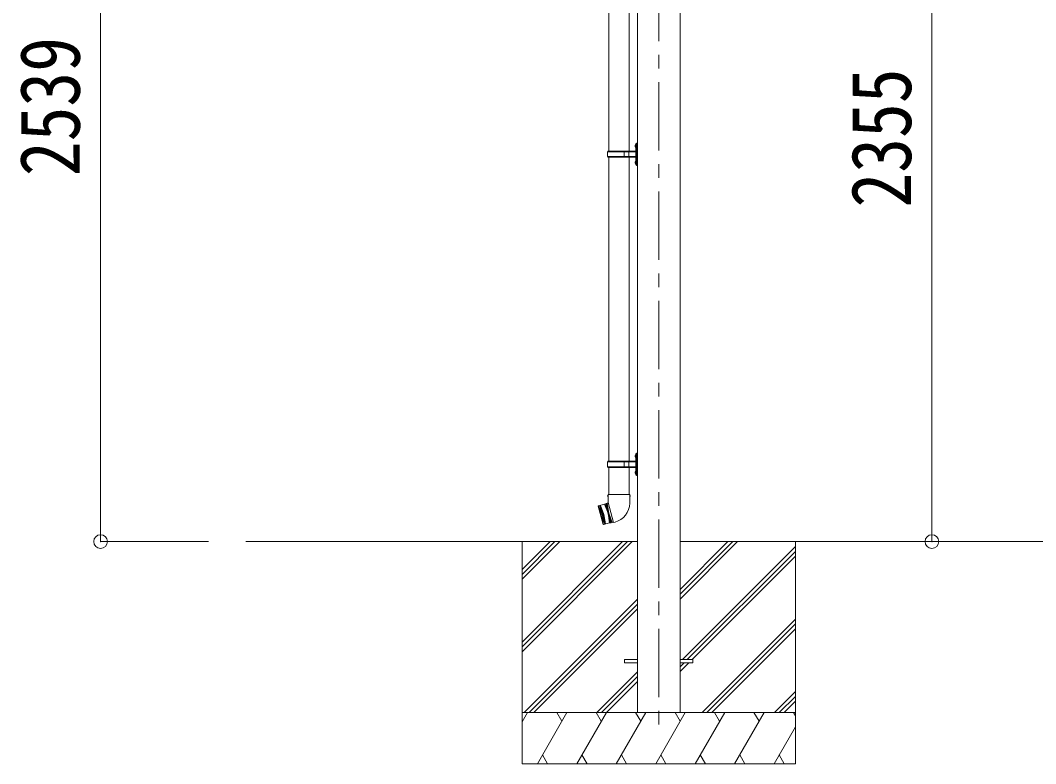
# Model space of a CAD drawing. Units: millimetres at full size, sheet at 1:40. Extents: x -11243 to 11243, y -7760 to 7760.
# Drawn here: x 1114 to 4087, y -4883 to -2708 of the extents above; entities that cross this region are included whole.
import ezdxf
from ezdxf.enums import TextEntityAlignment as Align

# ---------------------------------------------------------------- set-up
doc = ezdxf.new("R2010")
doc.units = ezdxf.units.MM
doc.header["$LTSCALE"] = 40
doc.header["$PDMODE"] = 32
doc.header["$PDSIZE"] = 40
doc.linetypes.add('CHAIN1', pattern=[8, 5, -1, 1, -1])
for name, color, linetype, lineweight in [('0-0_0', 7, 'Continuous', 9), ('0-1_本体', 5, 'CHAIN1', 9), ('0-3_ELV2', 7, 'Continuous', 9), ('0-6_OTH_LINE', 6, 'Continuous', 9), ('0-9_OUTLINE', 7, 'Continuous', 9)]:
    doc.layers.add(name, color=color, linetype=linetype, lineweight=lineweight)
doc.styles.add('ＭＳ ゴシック', font='')
doc.styles.get('ＭＳ ゴシック').set_extended_font_data('MS Gothic')

msp = doc.modelspace()

# ---------------------------------------------------------------- linework, layer by layer
at = {"layer": '0-0_0'}
for p, q in [((1774.46, -4233.22), (2920.52, -4233.22)), ((2583.02, -4233.22), (2583.02, -4883.22)), ((2583.02, -4527.39), (2877.2, -4233.22)), ((2583.02, -4541.53), (2891.34, -4233.22)), ((2583.02, -4555.68), (2905.48, -4233.22)), ((2583.02, -4343.55), (2693.35, -4233.22)), ((2583.02, -4329.4), (2679.21, -4233.22)), ((2583.02, -4315.26), (2665.07, -4233.22)), ((3045.52, -4401.55), (3213.85, -4233.22)), ((3045.52, -4387.4), (3199.71, -4233.22)), ((3045.52, -4373.26), (3185.57, -4233.22)), ((3045.52, -4233.22), (6020.56, -4233.22)), ((3052.19, -4578.72), (3383.02, -4247.9)), ((3383.02, -4233.22), (3383.02, -4883.22)), ((3066.34, -4578.72), (3383.02, -4262.04)), ((3080.48, -4578.72), (3383.02, -4276.18)), ((2589.33, -4733.22), (2920.52, -4402.03)), ((2603.47, -4733.22), (2920.52, -4416.17)), ((2617.61, -4733.22), (2920.52, -4430.31)), ((3109.83, -4733.22), (3383.02, -4460.03)), ((3123.97, -4733.22), (3383.02, -4474.17)), ((3138.11, -4733.22), (3383.02, -4488.31)), ((3045.52, -4613.68), (3071.48, -4587.72)), ((3045.52, -4599.53), (3057.34, -4587.72)), ((2920.52, -4614.16), (2801.46, -4733.22)), ((2815.6, -4733.22), (2920.52, -4628.3)), ((2829.74, -4733.22), (2920.52, -4642.44)), ((3321.96, -4733.22), (3383.02, -4672.16)), ((3336.1, -4733.22), (3383.02, -4686.3)), ((3350.24, -4733.22), (3383.02, -4700.44)), ((3383.02, -4733.22), (2583.02, -4733.22)), ((2583.02, -4760.72), (2598.9, -4733.22)), ((2627.77, -4883.22), (2714.37, -4733.22)), ((2699.37, -4759.2), (2684.37, -4733.21)), ((2743.24, -4883.21), (2829.84, -4733.22)), ((2814.84, -4759.2), (2799.84, -4733.22)), ((2858.71, -4883.22), (2945.31, -4733.22)), ((2930.31, -4759.2), (2915.31, -4733.22)), ((2974.18, -4883.22), (3060.78, -4733.22)), ((3045.78, -4759.2), (3030.78, -4733.21)), ((3089.65, -4883.22), (3176.25, -4733.22)), ((3161.25, -4759.2), (3146.25, -4733.22)), ((3205.12, -4883.22), (3291.72, -4733.22)), ((3261.72, -4733.22), (3276.72, -4759.2)), ((3377.19, -4733.22), (3383.02, -4743.32)), ((3320.59, -4883.22), (3383.02, -4775.08)), ((2642.76, -4857.24), (2657.76, -4883.22)), ((2758.23, -4857.24), (2773.23, -4883.21)), ((2873.71, -4857.23), (2888.7, -4883.22)), ((2989.17, -4857.24), (3004.17, -4883.22)), ((3104.64, -4857.24), (3119.64, -4883.22)), ((3220.11, -4857.24), (3235.11, -4883.22)), ((3335.58, -4857.24), (3350.58, -4883.22)), ((2583.02, -4883.22), (3383.02, -4883.22))]:
    msp.add_line(p, q, dxfattribs=at)
at = {"layer": '0-1_本体'}
msp.add_line((2983.02, -1608.39), (2983.02, -4783.83), dxfattribs=at)
at = {"layer": '0-3_ELV2', "color": 4}
for p, q in [((2920.52, -4733.22), (2920.52, -1879.32)), ((3045.52, -1879.32), (3045.52, -4733.22)), ((2883.02, -4578.72), (2920.52, -4578.72)), ((2883.02, -4578.72), (2883.02, -4587.72)), ((2883.02, -4587.72), (2920.52, -4587.72)), ((3045.52, -4578.72), (3083.02, -4578.72)), ((3045.52, -4587.72), (3083.02, -4587.72)), ((3083.02, -4578.72), (3083.02, -4587.72))]:
    msp.add_line(p, q, dxfattribs=at)
at = {"layer": '0-6_OTH_LINE'}
for p, q in [((1348.99, -4233.22), (1348.99, -1694.44)), ((3782.69, -1878.22), (3782.69, -4233.22)), ((1348.99, -4233.22), (1665.23, -4233.22)), ((3782.69, -4233.22), (3142.66, -4233.22))]:
    msp.add_line(p, q, dxfattribs=at)
for p in [(1348.99, -4233.22), (3782.69, -4233.22)]:
    msp.add_point(p, dxfattribs=at)
at = {"layer": '0-9_OUTLINE'}
for p, q in [((2836.67, -2201.22), (2836.67, -3090.71)), ((2896.37, -2201.22), (2896.37, -3090.71)), ((2833.52, -3092.72), (2834.52, -3090.72)), ((2916.02, -3090.72), (2834.52, -3090.72)), ((2882.01, -3108.72), (2882.01, -3090.72)), ((2882.77, -3090.72), (2884.77, -3092.72)), ((2895.14, -3092.72), (2893.14, -3090.72)), ((2914.22, -3073.57), (2916.26, -3074.57)), ((2915.49, -3071.57), (2916.12, -3071.57)), ((2915.49, -3071.57), (2915.49, -3079.87)), ((2915.49, -3079.87), (2916.12, -3079.87)), ((2916.12, -3071.57), (2916.52, -3071.97)), ((2916.26, -3074.57), (2916.87, -3075.72)), ((2918.52, -3067.22), (2916.52, -3069.22)), ((2916.52, -3069.22), (2916.52, -3130.22)), ((2918.52, -3067.22), (2918.52, -3132.22)), ((2918.52, -3067.22), (2920.52, -3067.22)), ((2833.52, -3106.72), (2833.52, -3092.72)), ((2882.01, -3092.72), (2833.52, -3092.72)), ((2833.52, -3106.72), (2834.52, -3108.72)), ((2882.01, -3106.72), (2833.52, -3106.72)), ((2834.52, -3108.72), (2916.02, -3108.72)), ((2836.67, -3108.71), (2836.67, -3998.22)), ((2882.77, -3108.72), (2884.77, -3106.72)), ((2916.02, -3092.72), (2884.77, -3092.72)), ((2916.02, -3106.72), (2884.77, -3106.72)), ((2895.14, -3106.72), (2893.14, -3108.72)), ((2895.14, -3106.72), (2895.14, -3092.72)), ((2896.37, -3108.71), (2896.37, -3998.22)), ((2915.49, -3119.57), (2916.12, -3119.57)), ((2915.49, -3119.57), (2915.49, -3127.87)), ((2916.12, -3119.57), (2916.12, -3127.87)), ((2916.12, -3119.57), (2916.52, -3119.97)), ((2914.22, -3121.57), (2916.26, -3122.57)), ((2915.49, -3127.87), (2916.12, -3127.87)), ((2916.12, -3127.87), (2916.52, -3127.47)), ((2916.26, -3122.57), (2916.87, -3123.72)), ((2916.52, -3130.22), (2918.52, -3132.22)), ((2920.52, -3132.22), (2918.52, -3132.22)), ((2914.22, -3981.07), (2916.26, -3982.07)), ((2915.49, -3979.07), (2916.12, -3979.07)), ((2915.49, -3979.07), (2915.49, -3987.37)), ((2916.12, -3979.07), (2916.52, -3979.47)), ((2916.26, -3982.07), (2916.87, -3983.22)), ((2918.52, -3974.72), (2916.52, -3976.72)), ((2916.52, -3976.72), (2916.52, -4037.72)), ((2918.52, -3974.72), (2918.52, -4039.72)), ((2918.52, -3974.72), (2920.52, -3974.72)), ((2833.52, -4000.22), (2834.52, -3998.22)), ((2833.52, -4014.22), (2833.52, -4000.22)), ((2882.01, -4000.22), (2833.52, -4000.22)), ((2916.02, -3998.22), (2834.52, -3998.22)), ((2882.01, -4016.22), (2882.01, -3998.22)), ((2882.77, -3998.22), (2884.77, -4000.22)), ((2916.02, -4000.22), (2884.77, -4000.22)), ((2895.14, -4000.22), (2893.14, -3998.22)), ((2895.14, -4014.22), (2895.14, -4000.22)), ((2915.49, -3987.37), (2916.12, -3987.37)), ((2833.52, -4014.22), (2834.52, -4016.22)), ((2882.01, -4014.22), (2833.52, -4014.22)), ((2834.52, -4016.22), (2916.02, -4016.22)), ((2836.67, -4016.22), (2836.67, -4095.92)), ((2882.77, -4016.22), (2884.77, -4014.22)), ((2916.02, -4014.22), (2884.77, -4014.22)), ((2895.14, -4014.22), (2893.14, -4016.22)), ((2896.37, -4016.22), (2896.37, -4095.92)), ((2914.22, -4029.07), (2916.26, -4030.07)), ((2915.49, -4027.07), (2916.12, -4027.07)), ((2915.49, -4027.07), (2915.49, -4035.37)), ((2915.49, -4035.37), (2916.12, -4035.37)), ((2916.12, -4027.07), (2916.12, -4035.37)), ((2916.12, -4027.07), (2916.52, -4027.47)), ((2916.12, -4035.37), (2916.52, -4034.97)), ((2916.26, -4030.07), (2916.87, -4031.22)), ((2916.52, -4037.72), (2918.52, -4039.72)), ((2920.52, -4039.72), (2918.52, -4039.72)), ((2834.82, -4095.92), (2833.12, -4100.42)), ((2834.85, -4100.92), (2833.12, -4100.42)), ((2898.22, -4095.92), (2834.82, -4095.92)), ((2834.82, -4095.92), (2834.96, -4119.16)), ((2898.22, -4095.92), (2898.07, -4120.92)), ((2806.24, -4129.45), (2806.59, -4128.83)), ((2806.24, -4129.45), (2820.55, -4182.86)), ((2824.46, -4124.05), (2806.59, -4128.83)), ((2821.16, -4183.22), (2806.59, -4128.83)), ((2810.45, -4127.8), (2825.02, -4182.18)), ((2814.84, -4155.77), (2810.45, -4127.8)), ((2812.38, -4127.28), (2826.96, -4181.66)), ((2822.57, -4153.7), (2812.38, -4127.28)), ((2827.1, -4122.3), (2824.46, -4124.05)), ((2827.1, -4122.3), (2829.03, -4121.79)), ((2842.19, -4178.62), (2827.1, -4122.3)), ((2831.99, -4121.25), (2829.03, -4121.79)), ((2829.03, -4121.79), (2844.12, -4178.1)), ((2834.89, -4120.47), (2831.99, -4121.25)), ((2831.99, -4121.25), (2836.57, -4149.94)), ((2834.96, -4119.16), (2834.57, -4119.27)), ((2834.57, -4119.27), (2850.17, -4177.51)), ((2814.84, -4155.77), (2825.02, -4182.18)), ((2822.57, -4153.7), (2826.96, -4181.66)), ((2846.95, -4177.08), (2836.57, -4149.94)), ((2821.16, -4183.22), (2820.55, -4182.86)), ((2839.03, -4178.43), (2821.16, -4183.22)), ((2842.19, -4178.62), (2839.03, -4178.43)), ((2842.19, -4178.62), (2844.12, -4178.1)), ((2846.95, -4177.08), (2844.12, -4178.1)), ((2849.85, -4176.31), (2846.95, -4177.08)), ((2850.17, -4177.51), (2855.08, -4176.2))]:
    msp.add_line(p, q, dxfattribs=at)
for points in [[(2914.22, -3077.87), (2916.26, -3076.87), (2916.87, -3075.72)], [(2916.12, -3071.57), (2916.12, -3079.87), (2916.52, -3079.47)], [(2914.22, -3125.87), (2916.26, -3124.87), (2916.87, -3123.72)], [(2916.12, -3979.07), (2916.12, -3987.37), (2916.52, -3986.97)], [(2914.22, -3985.37), (2916.26, -3984.37), (2916.87, -3983.22)], [(2914.22, -4033.37), (2916.26, -4032.37), (2916.87, -4031.22)], [(2898.22, -4095.92), (2899.72, -4100.42), (2898.19, -4100.92)], [(2824.46, -4124.05), (2834.64, -4150.46), (2839.03, -4178.43)]]:
    msp.add_lwpolyline(points, dxfattribs=at)
for centre, radius, start, end in [((2919.82, -3075.72), 6, 136.21765, 223.78235), ((2916.02, -3090.22), 0.5, 270, 0), ((2919.82, -3123.72), 6, 136.21765, 223.78235), ((2916.02, -3092.22), 0.5, 270, 0), ((2916.02, -3107.22), 0.5, 0, 90), ((2916.02, -3109.22), 0.5, 0, 90), ((2919.82, -3983.22), 6, 136.21765, 223.78235), ((2916.02, -3997.72), 0.5, 270, 0), ((2916.02, -3999.72), 0.5, 270, 0), ((2919.82, -4031.22), 6, 136.21765, 223.78235), ((2916.02, -4014.72), 0.5, 0, 90), ((2916.02, -4016.72), 0.5, 0, 90), ((2840.07, -4120.17), 58, 285, 359.65623)]:
    msp.add_arc(centre, radius, start, end, dxfattribs=at)

# ---------------------------------------------------------------- texts
at = {"layer": '0-6_OTH_LINE', "color": 7, "style": 'ＭＳ ゴシック', "width": 0.85}
for s, p in [('2539', (1340.99, -3163.83)), ('2355', (3774.69, -3255.72))]:
    msp.add_text(s, height=176, rotation=90, dxfattribs=at).set_placement(p, align=Align.BOTTOM_LEFT)

doc.saveas('drawing.dxf')
